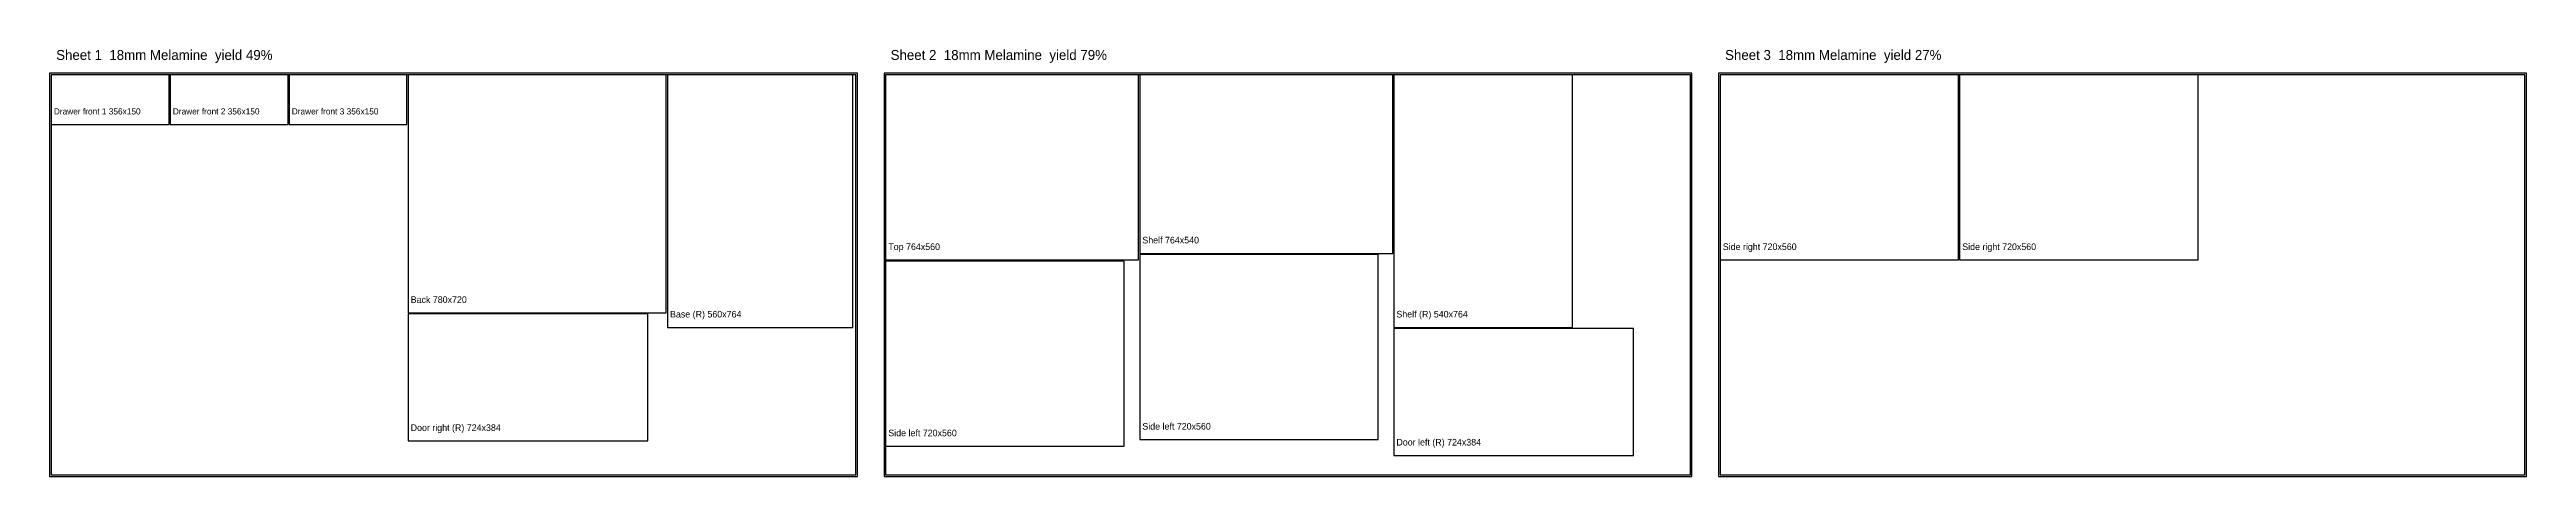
# Model space of a CAD drawing. Extents: x 0 to 7480, y 0 to 1292.
import ezdxf

# ---------------------------------------------------------------- set-up
doc = ezdxf.new("R2010")
doc.units = 0
for name, color, linetype in [('LABELS', 2, 'CONTINUOUS'), ('PANELS', 3, 'CONTINUOUS'), ('SHEET', 7, 'CONTINUOUS'), ('TRIM', 8, 'CONTINUOUS')]:
    doc.layers.add(name, color=color, linetype=linetype)

msp = doc.modelspace()

# ---------------------------------------------------------------- linework, layer by layer
at = {"layer": 'PANELS'}
for p, q in [((361, 1215), (5, 1215)), ((5, 1215), (5, 1065)), ((361, 1065), (361, 1215)), ((720.2, 1215), (364.2, 1215)), ((364.2, 1215), (364.2, 1065)), ((720.2, 1065), (720.2, 1215)), ((1079.4, 1215), (723.4, 1215)), ((723.4, 1215), (723.4, 1065)), ((1079.4, 1065), (1079.4, 1215)), ((1862.6, 1215), (1082.6, 1215)), ((1082.6, 1215), (1082.6, 495)), ((1862.6, 495), (1862.6, 1215)), ((2425.8, 1215), (1865.8, 1215)), ((1865.8, 1215), (1865.8, 451)), ((2425.8, 451), (2425.8, 1215)), ((3289, 1215), (2525, 1215)), ((2525, 1215), (2525, 655)), ((3289, 655), (3289, 1215)), ((4056.2, 1215), (3292.2, 1215)), ((3292.2, 1215), (3292.2, 675)), ((4056.2, 675), (4056.2, 1215)), ((4599.4, 1215), (4059.4, 1215)), ((4059.4, 1215), (4059.4, 451)), ((4599.4, 451), (4599.4, 1215)), ((5765, 1215), (5045, 1215)), ((5045, 1215), (5045, 655)), ((5765, 655), (5765, 1215)), ((6488.2, 1215), (5768.2, 1215)), ((5768.2, 1215), (5768.2, 655)), ((6488.2, 655), (6488.2, 1215)), ((5, 1065), (361, 1065)), ((364.2, 1065), (720.2, 1065)), ((723.4, 1065), (1079.4, 1065)), ((3292.2, 675), (4056.2, 675)), ((2525, 655), (3289, 655)), ((3245, 651.8), (2525, 651.8)), ((2525, 651.8), (2525, 91.8)), ((3245, 91.8), (3245, 651.8)), ((4012.2, 671.8), (3292.2, 671.8)), ((3292.2, 671.8), (3292.2, 111.8)), ((4012.2, 111.8), (4012.2, 671.8)), ((5045, 655), (5765, 655)), ((5768.2, 655), (6488.2, 655)), ((1082.6, 495), (1862.6, 495)), ((1806.6, 491.8), (1082.6, 491.8)), ((1082.6, 491.8), (1082.6, 107.8)), ((1806.6, 107.8), (1806.6, 491.8)), ((1865.8, 451), (2425.8, 451)), ((4059.4, 451), (4599.4, 451)), ((4783.4, 447.8), (4059.4, 447.8)), ((4059.4, 447.8), (4059.4, 63.8)), ((4783.4, 63.8), (4783.4, 447.8)), ((1082.6, 107.8), (1806.6, 107.8)), ((2525, 91.8), (3245, 91.8)), ((3292.2, 111.8), (4012.2, 111.8)), ((4059.4, 63.8), (4783.4, 63.8))]:
    msp.add_line(p, q, dxfattribs=at)
at = {"layer": 'SHEET'}
for p, q in [((2440, 1220), (0, 1220)), ((0, 1220), (0, 0)), ((2440, 0), (2440, 1220)), ((4960, 1220), (2520, 1220)), ((2520, 1220), (2520, 0)), ((4960, 0), (4960, 1220)), ((7480, 1220), (5040, 1220)), ((5040, 1220), (5040, 0)), ((7480, 0), (7480, 1220)), ((0, 0), (2440, 0)), ((2520, 0), (4960, 0)), ((5040, 0), (7480, 0))]:
    msp.add_line(p, q, dxfattribs=at)
at = {"layer": 'TRIM'}
for p, q in [((2435, 1215), (5, 1215)), ((5, 1215), (5, 5)), ((2435, 5), (2435, 1215)), ((4955, 1215), (2525, 1215)), ((2525, 1215), (2525, 5)), ((4955, 5), (4955, 1215)), ((7475, 1215), (5045, 1215)), ((5045, 1215), (5045, 5)), ((7475, 5), (7475, 1215)), ((5, 5), (2435, 5)), ((2525, 5), (4955, 5)), ((5045, 5), (7475, 5))]:
    msp.add_line(p, q, dxfattribs=at)

# ---------------------------------------------------------------- texts
at = {"layer": 'LABELS'}
for s, height, p in [('Sheet 1  18mm Melamine  yield 49%', 30, (20, 1260)), ('Sheet 2  18mm Melamine  yield 79%', 30, (2540, 1260)), ('Sheet 3  18mm Melamine  yield 27%', 30, (5060, 1260)), ('Drawer front 1 356x150', 18.75, (13, 1095)), ('Drawer front 2 356x150', 18.75, (372.2, 1095)), ('Drawer front 3 356x150', 18.75, (731.4, 1095)), ('Top 764x560', 20, (2533, 685)), ('Shelf 764x540', 20, (3300.2, 705)), ('Side right 720x560', 20, (5053, 685)), ('Side right 720x560', 20, (5776.2, 685)), ('Back 780x720', 20, (1090.6, 525)), ('Base (R) 560x764', 20, (1873.8, 481)), ('Shelf (R) 540x764', 20, (4067.4, 481)), ('Door right (R) 724x384', 20, (1090.6, 137.8)), ('Side left 720x560', 20, (3300.2, 141.8)), ('Side left 720x560', 20, (2533, 121.8)), ('Door left (R) 724x384', 20, (4067.4, 93.8))]:
    msp.add_text(s, height=height, dxfattribs=at).set_placement(p)

doc.saveas('drawing.dxf')
